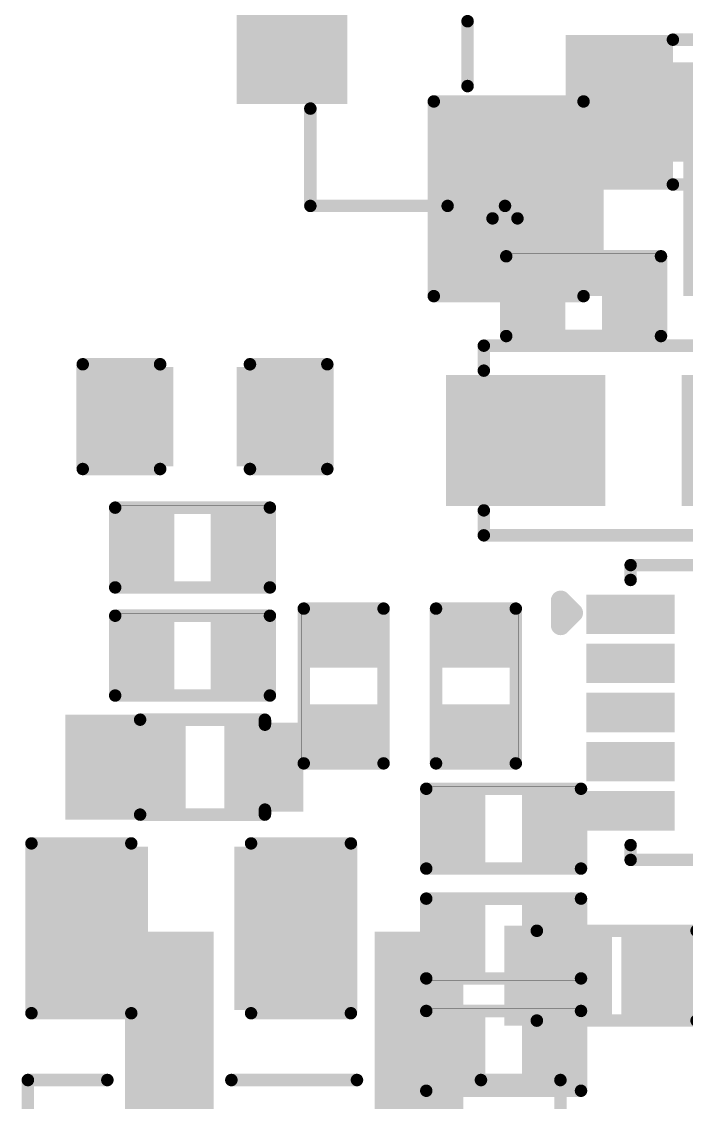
# Model space of a CAD drawing. Header units: inches. Extents: x -5 to 5450, y -4 to 5452.
# Drawn here: x 5.8 to 12.56, y 7.9 to 18.9 of the extents above; entities that cross this region are included whole.
import ezdxf

# ---------------------------------------------------------------- set-up
doc = ezdxf.new("R2010")
doc.units = ezdxf.units.IN
for name, color, linetype in [('Bottom Layer', 5, 'Continuous'), ('Bottom Overlay', 54, 'Continuous'), ('Bottom Paste', 16, 'Continuous'), ('Bottom Solder', 6, 'Continuous'), ('Top Layer', 1, 'Continuous'), ('Top Overlay', 2, 'Continuous'), ('Top Paste', 8, 'Continuous'), ('Top Solder', 216, 'Continuous')]:
    doc.layers.add(name, color=color, linetype=linetype)

# ---------------------------------------------------------------- blocks, each defined once
blk = doc.blocks.new('VSON_10_EP_3_3__9')
at = {"layer": 'Top Layer'}
for points in [[(-1.9, 1.146), (-1.1, 1.146), (-1.1, 0.846), (-1.9, 0.846)], [(-1.9, 0.646), (-1.1, 0.646), (-1.1, 0.346), (-1.9, 0.346)], [(-1.9, 0.146), (-1.1, 0.146), (-1.1, -0.154), (-1.9, -0.154)], [(-1.9, -0.354), (-1.1, -0.354), (-1.1, -0.654), (-1.9, -0.654)], [(-1.9, -0.854), (-1.1, -0.854), (-1.1, -1.154), (-1.9, -1.154)]]:
    blk.add_hatch(color=1, dxfattribs=at).paths.add_polyline_path(points)
at = {"layer": 'Top Paste'}
for points in [[(-1.9, 1.146), (-1.1, 1.146), (-1.1, 0.846), (-1.9, 0.846)], [(-1.9, 0.646), (-1.1, 0.646), (-1.1, 0.346), (-1.9, 0.346)], [(-1.9, 0.146), (-1.1, 0.146), (-1.1, -0.154), (-1.9, -0.154)], [(-1.9, -0.354), (-1.1, -0.354), (-1.1, -0.654), (-1.9, -0.654)], [(-1.9, -0.854), (-1.1, -0.854), (-1.1, -1.154), (-1.9, -1.154)]]:
    blk.add_hatch(color=8, dxfattribs=at).paths.add_polyline_path(points)
at = {"layer": 'Top Solder'}
for points in [[(-1.951, 1.197), (-1.049, 1.197), (-1.049, 0.795), (-1.951, 0.795)], [(-1.951, 0.697), (-1.049, 0.697), (-1.049, 0.295), (-1.951, 0.295)], [(-1.951, 0.197), (-1.049, 0.197), (-1.049, -0.205), (-1.951, -0.205)], [(-1.951, -0.303), (-1.049, -0.303), (-1.049, -0.705), (-1.951, -0.705)], [(-1.951, -0.803), (-1.049, -0.803), (-1.049, -1.205), (-1.951, -1.205)]]:
    blk.add_hatch(color=216, dxfattribs=at).paths.add_polyline_path(points)
at = {"layer": 'Top Overlay'}
for points, const_width in [([(-1.499, 1.496), (-0.648, 1.496)], 0.127), ([(-1.499, 1.345), (-1.499, 1.496)], 0.127), ([(-2.21, 0.883), (-2.21, 1.137)], 0.2), ([(-2.21, 1.137), (-2.083, 1.01)], 0.2), ([(-2.21, 0.883), (-2.083, 1.01)], 0.2), ([(-1.499, -1.504), (-1.499, -1.353)], 0.127), ([(-1.499, -1.504), (-0.648, -1.504)], 0.127)]:
    blk.add_lwpolyline(points, dxfattribs=dict(at, const_width=const_width))
for points, const_width in [([(-1.53, 1.496, 1), (-1.467, 1.496, 1)], 0.0635), ([(-1.53, 1.496, 1), (-1.467, 1.496, 1)], 0.0635), ([(-1.53, 1.345, 1), (-1.467, 1.345, 1)], 0.0635), ([(-2.26, 1.137, 1), (-2.16, 1.137, 1)], 0.1), ([(-2.26, 1.137, 1), (-2.16, 1.137, 1)], 0.1), ([(-2.133, 1.01, 1), (-2.033, 1.01, 1)], 0.1), ([(-2.133, 1.01, 1), (-2.033, 1.01, 1)], 0.1), ([(-2.26, 0.883, 1), (-2.16, 0.883, 1)], 0.1), ([(-2.26, 0.883, 1), (-2.16, 0.883, 1)], 0.1), ([(-1.53, -1.353, 1), (-1.467, -1.353, 1)], 0.0635), ([(-1.53, -1.504, 1), (-1.467, -1.504, 1)], 0.0635), ([(-1.53, -1.504, 1), (-1.467, -1.504, 1)], 0.0635)]:
    blk.add_lwpolyline(points, format="xyb", close=True, dxfattribs=dict(at, const_width=const_width))
blk = doc.blocks.new('R___0402_B_26')
at = {"layer": 'Bottom Layer'}
for points in [[(-0.241, 0.317), (-0.241, -0.318), (-0.699, -0.318), (-0.699, 0.317)], [(0.699, 0.317), (0.699, -0.318), (0.241, -0.318), (0.241, 0.317)]]:
    blk.add_hatch(color=5, dxfattribs=at).paths.add_polyline_path(points)
at = {"layer": 'Bottom Paste'}
for points in [[(-0.241, 0.317), (-0.241, -0.318), (-0.699, -0.318), (-0.699, 0.317)], [(0.699, 0.317), (0.699, -0.318), (0.241, -0.318), (0.241, 0.317)]]:
    blk.add_hatch(color=16, dxfattribs=at).paths.add_polyline_path(points)
at = {"layer": 'Bottom Solder'}
for points in [[(-0.186, 0.373), (-0.186, -0.373), (-0.754, -0.373), (-0.754, 0.373)], [(0.754, 0.373), (0.754, -0.373), (0.186, -0.373), (0.186, 0.373)]]:
    blk.add_hatch(color=6, dxfattribs=at).paths.add_polyline_path(points)
at = {"layer": 'Bottom Overlay'}
for points, const_width in [([(-0.787, 0.406), (0.787, 0.406)], 0.127), ([(-0.787, -0.406), (-0.787, 0.406)], 0.127), ([(0.787, -0.406), (0.787, 0.406)], 0.127), ([(-0.813, 0.432), (0.813, 0.432)], 0.00323), ([(-0.787, -0.406), (0.787, -0.406)], 0.127)]:
    blk.add_lwpolyline(points, dxfattribs=dict(at, const_width=const_width))
for points, const_width in [([(-0.819, 0.406, 1), (-0.756, 0.406, 1)], 0.0635), ([(-0.819, 0.406, 1), (-0.756, 0.406, 1)], 0.0635), ([(0.756, 0.406, 1), (0.819, 0.406, 1)], 0.0635), ([(0.756, 0.406, 1), (0.819, 0.406, 1)], 0.0635), ([(-0.814, 0.432, 1), (-0.812, 0.432, 1)], 0.00161), ([(0.812, 0.432, 1), (0.814, 0.432, 1)], 0.00161), ([(-0.819, -0.406, 1), (-0.756, -0.406, 1)], 0.0635), ([(-0.819, -0.406, 1), (-0.756, -0.406, 1)], 0.0635), ([(0.756, -0.406, 1), (0.819, -0.406, 1)], 0.0635), ([(0.756, -0.406, 1), (0.819, -0.406, 1)], 0.0635)]:
    blk.add_lwpolyline(points, format="xyb", close=True, dxfattribs=dict(at, const_width=const_width))
blk = doc.blocks.new('R___0402_31')
at = {"layer": 'Top Layer'}
for points in [[(-0.699, -0.318), (-0.699, 0.317), (-0.241, 0.317), (-0.241, -0.318)], [(0.241, -0.318), (0.241, 0.317), (0.699, 0.317), (0.699, -0.318)]]:
    blk.add_hatch(color=1, dxfattribs=at).paths.add_polyline_path(points)
at = {"layer": 'Top Paste'}
for points in [[(-0.699, -0.318), (-0.699, 0.317), (-0.241, 0.317), (-0.241, -0.318)], [(0.241, -0.318), (0.241, 0.317), (0.699, 0.317), (0.699, -0.318)]]:
    blk.add_hatch(color=8, dxfattribs=at).paths.add_polyline_path(points)
at = {"layer": 'Top Solder'}
for points in [[(-0.754, -0.373), (-0.754, 0.373), (-0.186, 0.373), (-0.186, -0.373)], [(0.186, -0.373), (0.186, 0.373), (0.754, 0.373), (0.754, -0.373)]]:
    blk.add_hatch(color=216, dxfattribs=at).paths.add_polyline_path(points)
at = {"layer": 'Top Overlay'}
for points, const_width in [([(-0.787, -0.406), (-0.787, 0.406)], 0.127), ([(0.787, 0.406), (-0.787, 0.406)], 0.127), ([(0.787, -0.406), (0.787, 0.406)], 0.127), ([(0.787, -0.406), (-0.787, -0.406)], 0.127), ([(0.813, -0.432), (-0.813, -0.432)], 0.00323)]:
    blk.add_lwpolyline(points, dxfattribs=dict(at, const_width=const_width))
for points, const_width in [([(-0.819, 0.406, 1), (-0.756, 0.406, 1)], 0.0635), ([(-0.819, 0.406, 1), (-0.756, 0.406, 1)], 0.0635), ([(0.756, 0.406, 1), (0.819, 0.406, 1)], 0.0635), ([(0.756, 0.406, 1), (0.819, 0.406, 1)], 0.0635), ([(-0.819, -0.406, 1), (-0.756, -0.406, 1)], 0.0635), ([(-0.819, -0.406, 1), (-0.756, -0.406, 1)], 0.0635), ([(-0.814, -0.432, 1), (-0.812, -0.432, 1)], 0.00161), ([(0.756, -0.406, 1), (0.819, -0.406, 1)], 0.0635), ([(0.756, -0.406, 1), (0.819, -0.406, 1)], 0.0635), ([(0.812, -0.432, 1), (0.814, -0.432, 1)], 0.00161)]:
    blk.add_lwpolyline(points, format="xyb", close=True, dxfattribs=dict(at, const_width=const_width))
blk = doc.blocks.new('R___0402_34')
at = {"layer": 'Top Layer'}
for points in [[(-0.699, -0.318), (-0.699, 0.318), (-0.241, 0.318), (-0.241, -0.318)], [(0.241, -0.318), (0.241, 0.318), (0.699, 0.318), (0.699, -0.318)]]:
    blk.add_hatch(color=1, dxfattribs=at).paths.add_polyline_path(points)
at = {"layer": 'Top Paste'}
for points in [[(-0.699, -0.318), (-0.699, 0.318), (-0.241, 0.318), (-0.241, -0.318)], [(0.241, -0.318), (0.241, 0.318), (0.699, 0.318), (0.699, -0.318)]]:
    blk.add_hatch(color=8, dxfattribs=at).paths.add_polyline_path(points)
at = {"layer": 'Top Solder'}
for points in [[(-0.754, -0.373), (-0.754, 0.373), (-0.186, 0.373), (-0.186, -0.373)], [(0.186, -0.373), (0.186, 0.373), (0.754, 0.373), (0.754, -0.373)]]:
    blk.add_hatch(color=216, dxfattribs=at).paths.add_polyline_path(points)
at = {"layer": 'Top Overlay'}
for points, const_width in [([(-0.787, 0.406), (-0.787, -0.406)], 0.127), ([(-0.787, 0.406), (0.787, 0.406)], 0.127), ([(0.787, 0.406), (0.787, -0.406)], 0.127), ([(-0.787, -0.406), (0.787, -0.406)], 0.127), ([(-0.813, -0.432), (0.813, -0.432)], 0.00323)]:
    blk.add_lwpolyline(points, dxfattribs=dict(at, const_width=const_width))
for points, const_width in [([(-0.819, 0.406, 1), (-0.756, 0.406, 1)], 0.0635), ([(-0.819, 0.406, 1), (-0.756, 0.406, 1)], 0.0635), ([(0.756, 0.406, 1), (0.819, 0.406, 1)], 0.0635), ([(0.756, 0.406, 1), (0.819, 0.406, 1)], 0.0635), ([(-0.819, -0.406, 1), (-0.756, -0.406, 1)], 0.0635), ([(-0.819, -0.406, 1), (-0.756, -0.406, 1)], 0.0635), ([(-0.814, -0.432, 1), (-0.812, -0.432, 1)], 0.00161), ([(0.756, -0.406, 1), (0.819, -0.406, 1)], 0.0635), ([(0.756, -0.406, 1), (0.819, -0.406, 1)], 0.0635), ([(0.812, -0.432, 1), (0.814, -0.432, 1)], 0.00161)]:
    blk.add_lwpolyline(points, format="xyb", close=True, dxfattribs=dict(at, const_width=const_width))
blk = doc.blocks.new('R___0402_B_39')
at = {"layer": 'Bottom Layer'}
for points in [[(-0.241, 0.318), (-0.241, -0.318), (-0.699, -0.318), (-0.699, 0.318)], [(0.699, 0.318), (0.699, -0.318), (0.241, -0.318), (0.241, 0.318)]]:
    blk.add_hatch(color=5, dxfattribs=at).paths.add_polyline_path(points)
at = {"layer": 'Bottom Paste'}
for points in [[(-0.241, 0.318), (-0.241, -0.318), (-0.699, -0.318), (-0.699, 0.318)], [(0.699, 0.318), (0.699, -0.318), (0.241, -0.318), (0.241, 0.318)]]:
    blk.add_hatch(color=16, dxfattribs=at).paths.add_polyline_path(points)
at = {"layer": 'Bottom Solder'}
for points in [[(-0.186, 0.373), (-0.186, -0.373), (-0.754, -0.373), (-0.754, 0.373)], [(0.754, 0.373), (0.754, -0.373), (0.186, -0.373), (0.186, 0.373)]]:
    blk.add_hatch(color=6, dxfattribs=at).paths.add_polyline_path(points)
at = {"layer": 'Bottom Overlay'}
for points, const_width in [([(0.787, 0.406), (-0.787, 0.406)], 0.127), ([(-0.787, 0.406), (-0.787, -0.406)], 0.127), ([(0.787, 0.406), (0.787, -0.406)], 0.127), ([(0.813, 0.432), (-0.813, 0.432)], 0.00323), ([(0.787, -0.406), (-0.787, -0.406)], 0.127)]:
    blk.add_lwpolyline(points, dxfattribs=dict(at, const_width=const_width))
for points, const_width in [([(-0.819, 0.406, 1), (-0.756, 0.406, 1)], 0.0635), ([(-0.819, 0.406, 1), (-0.756, 0.406, 1)], 0.0635), ([(0.756, 0.406, 1), (0.819, 0.406, 1)], 0.0635), ([(0.756, 0.406, 1), (0.819, 0.406, 1)], 0.0635), ([(-0.814, 0.432, 1), (-0.812, 0.432, 1)], 0.00161), ([(0.812, 0.432, 1), (0.814, 0.432, 1)], 0.00161), ([(-0.819, -0.406, 1), (-0.756, -0.406, 1)], 0.0635), ([(-0.819, -0.406, 1), (-0.756, -0.406, 1)], 0.0635), ([(0.756, -0.406, 1), (0.819, -0.406, 1)], 0.0635), ([(0.756, -0.406, 1), (0.819, -0.406, 1)], 0.0635)]:
    blk.add_lwpolyline(points, format="xyb", close=True, dxfattribs=dict(at, const_width=const_width))
blk = doc.blocks.new('R___0402_B_54')
at = {"layer": 'Bottom Layer'}
for points in [[(-0.241, 0.317), (-0.241, -0.318), (-0.699, -0.318), (-0.699, 0.317)], [(0.699, 0.317), (0.699, -0.318), (0.241, -0.318), (0.241, 0.317)]]:
    blk.add_hatch(color=5, dxfattribs=at).paths.add_polyline_path(points)
at = {"layer": 'Bottom Paste'}
for points in [[(-0.241, 0.317), (-0.241, -0.318), (-0.699, -0.318), (-0.699, 0.317)], [(0.699, 0.317), (0.699, -0.318), (0.241, -0.318), (0.241, 0.317)]]:
    blk.add_hatch(color=16, dxfattribs=at).paths.add_polyline_path(points)
at = {"layer": 'Bottom Solder'}
for points in [[(-0.186, 0.373), (-0.186, -0.373), (-0.754, -0.373), (-0.754, 0.373)], [(0.754, 0.373), (0.754, -0.373), (0.186, -0.373), (0.186, 0.373)]]:
    blk.add_hatch(color=6, dxfattribs=at).paths.add_polyline_path(points)
at = {"layer": 'Bottom Overlay'}
for points, const_width in [([(-0.787, 0.406), (0.787, 0.406)], 0.127), ([(-0.787, -0.406), (-0.787, 0.406)], 0.127), ([(0.787, -0.406), (0.787, 0.406)], 0.127), ([(-0.813, 0.432), (0.813, 0.432)], 0.00323), ([(-0.787, -0.406), (0.787, -0.406)], 0.127)]:
    blk.add_lwpolyline(points, dxfattribs=dict(at, const_width=const_width))
for points, const_width in [([(-0.819, 0.406, 1), (-0.756, 0.406, 1)], 0.0635), ([(-0.819, 0.406, 1), (-0.756, 0.406, 1)], 0.0635), ([(0.756, 0.406, 1), (0.819, 0.406, 1)], 0.0635), ([(0.756, 0.406, 1), (0.819, 0.406, 1)], 0.0635), ([(-0.814, 0.432, 1), (-0.812, 0.432, 1)], 0.00161), ([(0.812, 0.432, 1), (0.814, 0.432, 1)], 0.00161), ([(-0.819, -0.406, 1), (-0.756, -0.406, 1)], 0.0635), ([(-0.819, -0.406, 1), (-0.756, -0.406, 1)], 0.0635), ([(0.756, -0.406, 1), (0.819, -0.406, 1)], 0.0635), ([(0.756, -0.406, 1), (0.819, -0.406, 1)], 0.0635)]:
    blk.add_lwpolyline(points, format="xyb", close=True, dxfattribs=dict(at, const_width=const_width))
blk = doc.blocks.new('R___0402_B_68')
at = {"layer": 'Bottom Layer'}
for points in [[(-0.241, 0.317), (-0.241, -0.318), (-0.699, -0.318), (-0.699, 0.317)], [(0.699, 0.317), (0.699, -0.318), (0.241, -0.318), (0.241, 0.317)]]:
    blk.add_hatch(color=5, dxfattribs=at).paths.add_polyline_path(points)
at = {"layer": 'Bottom Paste'}
for points in [[(-0.241, 0.317), (-0.241, -0.318), (-0.699, -0.318), (-0.699, 0.317)], [(0.699, 0.317), (0.699, -0.318), (0.241, -0.318), (0.241, 0.317)]]:
    blk.add_hatch(color=16, dxfattribs=at).paths.add_polyline_path(points)
at = {"layer": 'Bottom Solder'}
for points in [[(-0.186, 0.373), (-0.186, -0.373), (-0.754, -0.373), (-0.754, 0.373)], [(0.754, 0.373), (0.754, -0.373), (0.186, -0.373), (0.186, 0.373)]]:
    blk.add_hatch(color=6, dxfattribs=at).paths.add_polyline_path(points)
at = {"layer": 'Bottom Overlay'}
for points, const_width in [([(-0.787, 0.406), (0.787, 0.406)], 0.127), ([(-0.787, -0.406), (-0.787, 0.406)], 0.127), ([(0.787, -0.406), (0.787, 0.406)], 0.127), ([(-0.813, 0.432), (0.813, 0.432)], 0.00323), ([(-0.787, -0.406), (0.787, -0.406)], 0.127)]:
    blk.add_lwpolyline(points, dxfattribs=dict(at, const_width=const_width))
for points, const_width in [([(-0.819, 0.406, 1), (-0.756, 0.406, 1)], 0.0635), ([(-0.819, 0.406, 1), (-0.756, 0.406, 1)], 0.0635), ([(0.756, 0.406, 1), (0.819, 0.406, 1)], 0.0635), ([(0.756, 0.406, 1), (0.819, 0.406, 1)], 0.0635), ([(-0.814, 0.432, 1), (-0.812, 0.432, 1)], 0.00161), ([(0.812, 0.432, 1), (0.814, 0.432, 1)], 0.00161), ([(-0.819, -0.406, 1), (-0.756, -0.406, 1)], 0.0635), ([(-0.819, -0.406, 1), (-0.756, -0.406, 1)], 0.0635), ([(0.756, -0.406, 1), (0.819, -0.406, 1)], 0.0635), ([(0.756, -0.406, 1), (0.819, -0.406, 1)], 0.0635)]:
    blk.add_lwpolyline(points, format="xyb", close=True, dxfattribs=dict(at, const_width=const_width))
blk = doc.blocks.new('R___0402_B_69')
at = {"layer": 'Bottom Layer'}
for points in [[(-0.241, 0.317), (-0.241, -0.318), (-0.699, -0.318), (-0.699, 0.317)], [(0.699, 0.317), (0.699, -0.318), (0.241, -0.318), (0.241, 0.317)]]:
    blk.add_hatch(color=5, dxfattribs=at).paths.add_polyline_path(points)
at = {"layer": 'Bottom Paste'}
for points in [[(-0.241, 0.317), (-0.241, -0.318), (-0.699, -0.318), (-0.699, 0.317)], [(0.699, 0.317), (0.699, -0.318), (0.241, -0.318), (0.241, 0.317)]]:
    blk.add_hatch(color=16, dxfattribs=at).paths.add_polyline_path(points)
at = {"layer": 'Bottom Solder'}
for points in [[(-0.186, 0.373), (-0.186, -0.373), (-0.754, -0.373), (-0.754, 0.373)], [(0.754, 0.373), (0.754, -0.373), (0.186, -0.373), (0.186, 0.373)]]:
    blk.add_hatch(color=6, dxfattribs=at).paths.add_polyline_path(points)
at = {"layer": 'Bottom Overlay'}
for points, const_width in [([(-0.787, 0.406), (0.787, 0.406)], 0.127), ([(-0.787, -0.406), (-0.787, 0.406)], 0.127), ([(0.787, -0.406), (0.787, 0.406)], 0.127), ([(-0.813, 0.432), (0.813, 0.432)], 0.00323), ([(-0.787, -0.406), (0.787, -0.406)], 0.127)]:
    blk.add_lwpolyline(points, dxfattribs=dict(at, const_width=const_width))
for points, const_width in [([(-0.819, 0.406, 1), (-0.756, 0.406, 1)], 0.0635), ([(-0.819, 0.406, 1), (-0.756, 0.406, 1)], 0.0635), ([(0.756, 0.406, 1), (0.819, 0.406, 1)], 0.0635), ([(0.756, 0.406, 1), (0.819, 0.406, 1)], 0.0635), ([(-0.814, 0.432, 1), (-0.812, 0.432, 1)], 0.00161), ([(0.812, 0.432, 1), (0.814, 0.432, 1)], 0.00161), ([(-0.819, -0.406, 1), (-0.756, -0.406, 1)], 0.0635), ([(-0.819, -0.406, 1), (-0.756, -0.406, 1)], 0.0635), ([(0.756, -0.406, 1), (0.819, -0.406, 1)], 0.0635), ([(0.756, -0.406, 1), (0.819, -0.406, 1)], 0.0635)]:
    blk.add_lwpolyline(points, format="xyb", close=True, dxfattribs=dict(at, const_width=const_width))
blk = doc.blocks.new('R___0402_80')
at = {"layer": 'Top Layer'}
for points in [[(-0.699, -0.318), (-0.699, 0.318), (-0.241, 0.318), (-0.241, -0.318)], [(0.241, -0.318), (0.241, 0.318), (0.699, 0.318), (0.699, -0.318)]]:
    blk.add_hatch(color=1, dxfattribs=at).paths.add_polyline_path(points)
at = {"layer": 'Top Paste'}
for points in [[(-0.699, -0.318), (-0.699, 0.318), (-0.241, 0.318), (-0.241, -0.318)], [(0.241, -0.318), (0.241, 0.318), (0.699, 0.318), (0.699, -0.318)]]:
    blk.add_hatch(color=8, dxfattribs=at).paths.add_polyline_path(points)
at = {"layer": 'Top Solder'}
for points in [[(-0.754, -0.373), (-0.754, 0.373), (-0.186, 0.373), (-0.186, -0.373)], [(0.186, -0.373), (0.186, 0.373), (0.754, 0.373), (0.754, -0.373)]]:
    blk.add_hatch(color=216, dxfattribs=at).paths.add_polyline_path(points)
at = {"layer": 'Top Overlay'}
for points, const_width in [([(0.787, 0.406), (-0.787, 0.406)], 0.127), ([(-0.787, 0.406), (-0.787, -0.406)], 0.127), ([(0.787, 0.406), (0.787, -0.406)], 0.127), ([(0.787, -0.406), (-0.787, -0.406)], 0.127), ([(0.813, -0.432), (-0.813, -0.432)], 0.00323)]:
    blk.add_lwpolyline(points, dxfattribs=dict(at, const_width=const_width))
for points, const_width in [([(-0.819, 0.406, 1), (-0.756, 0.406, 1)], 0.0635), ([(-0.819, 0.406, 1), (-0.756, 0.406, 1)], 0.0635), ([(0.756, 0.406, 1), (0.819, 0.406, 1)], 0.0635), ([(0.756, 0.406, 1), (0.819, 0.406, 1)], 0.0635), ([(-0.819, -0.406, 1), (-0.756, -0.406, 1)], 0.0635), ([(-0.819, -0.406, 1), (-0.756, -0.406, 1)], 0.0635), ([(-0.814, -0.432, 1), (-0.812, -0.432, 1)], 0.00161), ([(0.756, -0.406, 1), (0.819, -0.406, 1)], 0.0635), ([(0.756, -0.406, 1), (0.819, -0.406, 1)], 0.0635), ([(0.812, -0.432, 1), (0.814, -0.432, 1)], 0.00161)]:
    blk.add_lwpolyline(points, format="xyb", close=True, dxfattribs=dict(at, const_width=const_width))
blk = doc.blocks.new('SOT_23_97')
at = {"layer": 'Top Layer'}
for points in [[(-0.41, 1.46), (0.41, 1.46), (0.41, 0.54), (-0.41, 0.54)], [(-1.36, -0.54), (-0.54, -0.54), (-0.54, -1.46), (-1.36, -1.46)], [(0.54, -0.54), (1.36, -0.54), (1.36, -1.46), (0.54, -1.46)]]:
    blk.add_hatch(color=1, dxfattribs=at).paths.add_polyline_path(points)
at = {"layer": 'Top Paste'}
for points in [[(-0.41, 1.46), (0.41, 1.46), (0.41, 0.54), (-0.41, 0.54)], [(-1.36, -0.54), (-0.54, -0.54), (-0.54, -1.46), (-1.36, -1.46)], [(0.54, -0.54), (1.36, -0.54), (1.36, -1.46), (0.54, -1.46)]]:
    blk.add_hatch(color=8, dxfattribs=at).paths.add_polyline_path(points)
at = {"layer": 'Top Solder'}
for points in [[(-0.512, 1.562), (0.512, 1.562), (0.512, 0.438), (-0.512, 0.438)], [(-1.462, -0.438), (-0.438, -0.438), (-0.438, -1.562), (-1.462, -1.562)], [(0.438, -0.438), (1.462, -0.438), (1.462, -1.562), (0.438, -1.562)]]:
    blk.add_hatch(color=216, dxfattribs=at).paths.add_polyline_path(points)
at = {"layer": 'Top Overlay', "const_width": 0.127}
for points in [[(-1.549, 0.813), (-0.559, 0.813)], [(-1.549, 0.813), (-1.549, -0.584)], [(0.559, 0.813), (1.549, 0.813)], [(1.549, 0.813), (1.549, -0.584)], [(-0.33, -0.787), (0.33, -0.787)], [(-1.676, -1.041), (-1.676, -1.295)], [(-1.676, -1.041), (-1.549, -1.168)], [(-1.549, -1.168), (-1.676, -1.295)]]:
    blk.add_lwpolyline(points, dxfattribs=at)
at = {"layer": 'Top Overlay', "const_width": 0.0635}
for points in [[(-1.581, 0.813, 1), (-1.518, 0.813, 1)], [(-1.581, 0.813, 1), (-1.518, 0.813, 1)], [(-0.591, 0.813, 1), (-0.527, 0.813, 1)], [(0.527, 0.813, 1), (0.591, 0.813, 1)], [(1.518, 0.813, 1), (1.581, 0.813, 1)], [(1.518, 0.813, 1), (1.581, 0.813, 1)], [(-1.581, -0.584, 1), (-1.518, -0.584, 1)], [(1.518, -0.584, 1), (1.581, -0.584, 1)], [(-0.362, -0.787, 1), (-0.298, -0.787, 1)], [(0.298, -0.787, 1), (0.362, -0.787, 1)], [(-1.708, -1.041, 1), (-1.645, -1.041, 1)], [(-1.708, -1.041, 1), (-1.645, -1.041, 1)], [(-1.581, -1.168, 1), (-1.518, -1.168, 1)], [(-1.581, -1.168, 1), (-1.518, -1.168, 1)], [(-1.708, -1.295, 1), (-1.645, -1.295, 1)], [(-1.708, -1.295, 1), (-1.645, -1.295, 1)]]:
    blk.add_lwpolyline(points, format="xyb", close=True, dxfattribs=at)
blk = doc.blocks.new('HDR_SMD_4P_P2_54_V_F_R2_C2_S7_2_150')
at = {"layer": 'Top Layer'}
for points in [[(-1.67, 4), (-0.87, 4), (-0.87, 0.8), (-1.67, 0.8)], [(0.87, 4), (1.67, 4), (1.67, 0.8), (0.87, 0.8)], [(-1.67, -0.8), (-0.87, -0.8), (-0.87, -4), (-1.67, -4)], [(0.87, -0.8), (1.67, -0.8), (1.67, -4), (0.87, -4)]]:
    blk.add_hatch(color=1, dxfattribs=at).paths.add_polyline_path(points)
at = {"layer": 'Top Paste'}
for points in [[(-1.67, 4), (-0.87, 4), (-0.87, 0.8), (-1.67, 0.8)], [(0.87, 4), (1.67, 4), (1.67, 0.8), (0.87, 0.8)], [(-1.67, -0.8), (-0.87, -0.8), (-0.87, -4), (-1.67, -4)], [(0.87, -0.8), (1.67, -0.8), (1.67, -4), (0.87, -4)]]:
    blk.add_hatch(color=8, dxfattribs=at).paths.add_polyline_path(points)
at = {"layer": 'Top Solder'}
for points in [[(-1.721, 4.051), (-0.819, 4.051), (-0.819, 0.749), (-1.721, 0.749)], [(0.819, 4.051), (1.721, 4.051), (1.721, 0.749), (0.819, 0.749)], [(-1.721, -0.749), (-0.819, -0.749), (-0.819, -4.051), (-1.721, -4.051)], [(0.819, -0.749), (1.721, -0.749), (1.721, -4.051), (0.819, -4.051)]]:
    blk.add_hatch(color=216, dxfattribs=at).paths.add_polyline_path(points)
at = {"layer": 'Top Overlay', "const_width": 0.127}
for points in [[(-2.71, -2.54), (-2.71, 2.54)], [(-2.71, 2.54), (-1.901, 2.54)], [(-0.639, 2.54), (0.639, 2.54)], [(1.901, 2.54), (2.71, 2.54)], [(2.71, -2.54), (2.71, 2.54)], [(-2.71, -2.54), (-1.901, -2.54)], [(-0.639, -2.54), (0.639, -2.54)], [(1.901, -2.54), (2.71, -2.54)], [(-1.962, -3.079), (-1.962, -2.825)], [(-1.962, -2.825), (-1.835, -2.952)], [(-1.962, -3.079), (-1.835, -2.952)]]:
    blk.add_lwpolyline(points, dxfattribs=at)
at = {"layer": 'Top Overlay', "const_width": 0.0635}
for points in [[(-2.742, 2.54, 1), (-2.678, 2.54, 1)], [(-2.742, 2.54, 1), (-2.678, 2.54, 1)], [(-1.933, 2.54, 1), (-1.869, 2.54, 1)], [(-0.671, 2.54, 1), (-0.607, 2.54, 1)], [(0.607, 2.54, 1), (0.671, 2.54, 1)], [(1.869, 2.54, 1), (1.933, 2.54, 1)], [(2.678, 2.54, 1), (2.742, 2.54, 1)], [(2.678, 2.54, 1), (2.742, 2.54, 1)], [(-2.742, -2.54, 1), (-2.678, -2.54, 1)], [(-2.742, -2.54, 1), (-2.678, -2.54, 1)], [(-1.933, -2.54, 1), (-1.869, -2.54, 1)], [(-0.671, -2.54, 1), (-0.607, -2.54, 1)], [(0.607, -2.54, 1), (0.671, -2.54, 1)], [(1.869, -2.54, 1), (1.933, -2.54, 1)], [(2.678, -2.54, 1), (2.742, -2.54, 1)], [(2.678, -2.54, 1), (2.742, -2.54, 1)], [(-1.993, -2.825, 1), (-1.93, -2.825, 1)], [(-1.993, -2.825, 1), (-1.93, -2.825, 1)], [(-1.866, -2.952, 1), (-1.803, -2.952, 1)], [(-1.866, -2.952, 1), (-1.803, -2.952, 1)], [(-1.993, -3.079, 1), (-1.93, -3.079, 1)], [(-1.993, -3.079, 1), (-1.93, -3.079, 1)]]:
    blk.add_lwpolyline(points, format="xyb", close=True, dxfattribs=at)
blk = doc.blocks.new('SOD_523_B_160')
at = {"layer": 'Bottom Layer'}
for points in [[(-0.9, 0.35), (-0.3, 0.35), (-0.3, -0.35), (-0.9, -0.35)], [(0.3, 0.35), (0.9, 0.35), (0.9, -0.35), (0.3, -0.35)]]:
    blk.add_hatch(color=5, dxfattribs=at).paths.add_polyline_path(points)
at = {"layer": 'Bottom Overlay'}
for points in [[(0.66, 0.355), (1.422, 0.355), (1.422, 0.533), (0.66, 0.533)], [(0.94, -0.381), (1.422, -0.381), (1.422, 0.381), (0.94, 0.381)], [(0.66, -0.534), (1.422, -0.534), (1.422, -0.356), (0.66, -0.356)]]:
    blk.add_hatch(color=54, dxfattribs=at).paths.add_polyline_path(points)
at = {"layer": 'Bottom Paste'}
for points in [[(-0.9, 0.35), (-0.3, 0.35), (-0.3, -0.35), (-0.9, -0.35)], [(0.3, 0.35), (0.9, 0.35), (0.9, -0.35), (0.3, -0.35)]]:
    blk.add_hatch(color=16, dxfattribs=at).paths.add_polyline_path(points)
at = {"layer": 'Bottom Solder'}
for points in [[(-1.002, 0.452), (-0.198, 0.452), (-0.198, -0.452), (-1.002, -0.452)], [(0.198, 0.452), (1.002, 0.452), (1.002, -0.452), (0.198, -0.452)]]:
    blk.add_hatch(color=6, dxfattribs=at).paths.add_polyline_path(points)
at = {"layer": 'Bottom Overlay', "const_width": 0.127}
for points in [[(0.66, 0.483), (-0.61, 0.483)], [(-0.61, 0.482), (-0.61, 0.432)], [(-0.61, -0.432), (-0.61, -0.482)], [(0.66, -0.483), (-0.61, -0.483)]]:
    blk.add_lwpolyline(points, dxfattribs=at)
at = {"layer": 'Bottom Overlay', "const_width": 0.0635}
for points in [[(-0.641, 0.483, 1), (-0.578, 0.483, 1)], [(-0.641, 0.482, 1), (-0.578, 0.482, 1)], [(-0.641, 0.432, 1), (-0.578, 0.432, 1)], [(0.629, 0.483, 1), (0.692, 0.483, 1)], [(-0.641, -0.432, 1), (-0.578, -0.432, 1)], [(-0.641, -0.482, 1), (-0.578, -0.482, 1)], [(-0.641, -0.483, 1), (-0.578, -0.483, 1)], [(0.629, -0.483, 1), (0.692, -0.483, 1)]]:
    blk.add_lwpolyline(points, format="xyb", close=True, dxfattribs=at)
blk = doc.blocks.new('DFN1006_2L__162')
at = {"layer": 'Top Layer'}
for points in [[(-0.7, 0.33), (-0.15, 0.33), (-0.15, -0.33), (-0.7, -0.33)], [(0.15, 0.33), (0.7, 0.33), (0.7, -0.33), (0.15, -0.33)]]:
    blk.add_hatch(color=1, dxfattribs=at).paths.add_polyline_path(points)
at = {"layer": 'Top Overlay'}
blk.add_hatch(color=2, dxfattribs=at).paths.add_polyline_path([(-1.143, -0.508), (-0.813, -0.508), (-0.813, 0.508), (-1.143, 0.508)])
at = {"layer": 'Top Paste'}
for points in [[(-0.7, 0.33), (-0.15, 0.33), (-0.15, -0.33), (-0.7, -0.33)], [(0.15, 0.33), (0.7, 0.33), (0.7, -0.33), (0.15, -0.33)]]:
    blk.add_hatch(color=8, dxfattribs=at).paths.add_polyline_path(points)
at = {"layer": 'Top Solder'}
for points in [[(-0.802, 0.432), (-0.048, 0.432), (-0.048, -0.432), (-0.802, -0.432)], [(0.048, 0.432), (0.802, 0.432), (0.802, -0.432), (0.048, -0.432)]]:
    blk.add_hatch(color=216, dxfattribs=at).paths.add_polyline_path(points)
at = {"layer": 'Top Overlay', "const_width": 0.127}
for points in [[(-0.813, -0.457), (-0.813, 0.457)], [(-0.813, 0.457), (0.813, 0.457)], [(0.813, -0.457), (0.813, 0.457)], [(-0.813, -0.457), (0.813, -0.457)]]:
    blk.add_lwpolyline(points, dxfattribs=at)
at = {"layer": 'Top Overlay', "const_width": 0.0635}
for points in [[(-0.845, 0.457, 1), (-0.781, 0.457, 1)], [(-0.845, 0.457, 1), (-0.781, 0.457, 1)], [(0.781, 0.457, 1), (0.845, 0.457, 1)], [(0.781, 0.457, 1), (0.845, 0.457, 1)], [(-0.845, -0.457, 1), (-0.781, -0.457, 1)], [(-0.845, -0.457, 1), (-0.781, -0.457, 1)], [(0.781, -0.457, 1), (0.845, -0.457, 1)], [(0.781, -0.457, 1), (0.845, -0.457, 1)]]:
    blk.add_lwpolyline(points, format="xyb", close=True, dxfattribs=at)
blk = doc.blocks.new('SOD_323_168')
at = {"layer": 'Top Layer'}
for points in [[(-0.75, -0.45), (-1.55, -0.45), (-1.55, 0.45), (-0.75, 0.45)], [(1.55, -0.45), (0.75, -0.45), (0.75, 0.45), (1.55, 0.45)]]:
    blk.add_hatch(color=1, dxfattribs=at).paths.add_polyline_path(points)
at = {"layer": 'Top Overlay'}
for points in [[(-2.007, 0.481), (-0.914, 0.481), (-0.914, 0.786), (-2.007, 0.786)], [(-2.007, -0.509), (-1.575, -0.509), (-1.575, 0.507), (-2.007, 0.507)], [(-2.007, -0.789), (-0.914, -0.789), (-0.914, -0.484), (-2.007, -0.484)]]:
    blk.add_hatch(color=2, dxfattribs=at).paths.add_polyline_path(points)
at = {"layer": 'Top Paste'}
for points in [[(-0.75, -0.45), (-1.55, -0.45), (-1.55, 0.45), (-0.75, 0.45)], [(1.55, -0.45), (0.75, -0.45), (0.75, 0.45), (1.55, 0.45)]]:
    blk.add_hatch(color=8, dxfattribs=at).paths.add_polyline_path(points)
at = {"layer": 'Top Solder'}
for points in [[(-0.695, -0.505), (-1.605, -0.505), (-1.605, 0.505), (-0.695, 0.505)], [(1.605, -0.505), (0.695, -0.505), (0.695, 0.505), (1.605, 0.505)]]:
    blk.add_hatch(color=216, dxfattribs=at).paths.add_polyline_path(points)
at = {"layer": 'Top Overlay', "const_width": 0.127}
for points in [[(-0.914, 0.737), (0.94, 0.737)], [(0.94, 0.559), (0.94, 0.737)], [(0.94, -0.737), (0.94, -0.559)], [(-0.914, -0.737), (0.94, -0.737)]]:
    blk.add_lwpolyline(points, dxfattribs=at)
at = {"layer": 'Top Overlay', "const_width": 0.0635}
for points in [[(-0.946, 0.737, 1), (-0.883, 0.737, 1)], [(0.908, 0.737, 1), (0.972, 0.737, 1)], [(0.908, 0.737, 1), (0.972, 0.737, 1)], [(0.908, 0.559, 1), (0.972, 0.559, 1)], [(0.908, -0.559, 1), (0.972, -0.559, 1)], [(-0.946, -0.737, 1), (-0.883, -0.737, 1)], [(0.908, -0.737, 1), (0.972, -0.737, 1)], [(0.908, -0.737, 1), (0.972, -0.737, 1)]]:
    blk.add_lwpolyline(points, format="xyb", close=True, dxfattribs=at)
blk = doc.blocks.new('C___1206_B_207')
at = {"layer": 'Bottom Layer'}
for points in [[(-2.032, 0.889), (-0.508, 0.889), (-0.508, -0.889), (-2.032, -0.889)], [(0.508, 0.889), (2.032, 0.889), (2.032, -0.889), (0.508, -0.889)]]:
    blk.add_hatch(color=5, dxfattribs=at).paths.add_polyline_path(points)
at = {"layer": 'Bottom Paste'}
for points in [[(-2.032, 0.889), (-0.508, 0.889), (-0.508, -0.889), (-2.032, -0.889)], [(0.508, 0.889), (2.032, 0.889), (2.032, -0.889), (0.508, -0.889)]]:
    blk.add_hatch(color=16, dxfattribs=at).paths.add_polyline_path(points)
at = {"layer": 'Bottom Solder'}
for points in [[(-2.1336, 0.9906), (-0.4064, 0.9906), (-0.4064, -0.9906), (-2.1336, -0.9906)], [(0.4064, 0.9906), (2.1336, 0.9906), (2.1336, -0.9906), (0.4064, -0.9906)]]:
    blk.add_hatch(color=6, dxfattribs=at).paths.add_polyline_path(points)
at = {"layer": 'Bottom Overlay', "const_width": 0.127}
for points in [[(-2.1336, -0.9906), (-2.1336, 0.9906)], [(-2.1336, 0.9906), (-0.6096, 0.9906)], [(0.6096, 0.9906), (2.1336, 0.9906)], [(2.1336, -0.9906), (2.1336, 0.9906)], [(-2.1336, -0.9906), (-0.6096, -0.9906)], [(0.6096, -0.9906), (2.1336, -0.9906)]]:
    blk.add_lwpolyline(points, dxfattribs=at)
at = {"layer": 'Bottom Overlay', "const_width": 0.0635}
for points in [[(-2.16535, 0.9906, 1), (-2.10185, 0.9906, 1)], [(-2.16535, 0.9906, 1), (-2.10185, 0.9906, 1)], [(-0.64135, 0.9906, 1), (-0.57785, 0.9906, 1)], [(0.57785, 0.9906, 1), (0.64135, 0.9906, 1)], [(2.10185, 0.9906, 1), (2.16535, 0.9906, 1)], [(2.10185, 0.9906, 1), (2.16535, 0.9906, 1)], [(-2.16535, -0.9906, 1), (-2.10185, -0.9906, 1)], [(-2.16535, -0.9906, 1), (-2.10185, -0.9906, 1)], [(-0.64135, -0.9906, 1), (-0.57785, -0.9906, 1)], [(0.57785, -0.9906, 1), (0.64135, -0.9906, 1)], [(2.10185, -0.9906, 1), (2.16535, -0.9906, 1)], [(2.10185, -0.9906, 1), (2.16535, -0.9906, 1)]]:
    blk.add_lwpolyline(points, format="xyb", close=True, dxfattribs=at)
blk = doc.blocks.new('C____A_B_208')
at = {"layer": 'Bottom Layer'}
for points in [[(-1.91, 0.565), (-0.49, 0.565), (-0.49, -0.565), (-1.91, -0.565)], [(0.49, 0.565), (1.91, 0.565), (1.91, -0.565), (0.49, -0.565)]]:
    blk.add_hatch(color=5, dxfattribs=at).paths.add_polyline_path(points)
at = {"layer": 'Bottom Paste'}
for points in [[(-1.91, 0.565), (-0.49, 0.565), (-0.49, -0.565), (-1.91, -0.565)], [(0.49, 0.565), (1.91, 0.565), (1.91, -0.565), (0.49, -0.565)]]:
    blk.add_hatch(color=16, dxfattribs=at).paths.add_polyline_path(points)
at = {"layer": 'Bottom Solder'}
for points in [[(-2.012, 0.667), (-0.388, 0.667), (-0.388, -0.667), (-2.012, -0.667)], [(0.388, 0.667), (2.012, 0.667), (2.012, -0.667), (0.388, -0.667)]]:
    blk.add_hatch(color=6, dxfattribs=at).paths.add_polyline_path(points)
at = {"layer": 'Bottom Overlay'}
for points, const_width in [([(1.626, 0.965), (-1.626, 0.965)], 0.127), ([(-1.626, 0.965), (-1.626, 0.762)], 0.127), ([(1.626, 0.965), (1.626, 0.711)], 0.127), ([(-2.419, 0.275), (-2.419, -0.325)], 0.2), ([(-2.119, -0.025), (-2.719, -0.025)], 0.2), ([(1.626, -0.711), (1.626, -0.965)], 0.127), ([(-1.626, -0.762), (-1.626, -0.965)], 0.127), ([(1.626, -0.965), (-1.626, -0.965)], 0.127)]:
    blk.add_lwpolyline(points, dxfattribs=dict(at, const_width=const_width))
for points, const_width in [([(-1.657, 0.965, 1), (-1.594, 0.965, 1)], 0.0635), ([(-1.657, 0.965, 1), (-1.594, 0.965, 1)], 0.0635), ([(1.594, 0.965, 1), (1.657, 0.965, 1)], 0.0635), ([(1.594, 0.965, 1), (1.657, 0.965, 1)], 0.0635), ([(-1.657, 0.762, 1), (-1.594, 0.762, 1)], 0.0635), ([(1.594, 0.711, 1), (1.657, 0.711, 1)], 0.0635), ([(-2.469, 0.275, 1), (-2.369, 0.275, 1)], 0.1), ([(-2.769, -0.025, 1), (-2.669, -0.025, 1)], 0.1), ([(-2.169, -0.025, 1), (-2.069, -0.025, 1)], 0.1), ([(-2.469, -0.325, 1), (-2.369, -0.325, 1)], 0.1), ([(1.594, -0.711, 1), (1.657, -0.711, 1)], 0.0635), ([(-1.657, -0.762, 1), (-1.594, -0.762, 1)], 0.0635), ([(-1.657, -0.965, 1), (-1.594, -0.965, 1)], 0.0635), ([(-1.657, -0.965, 1), (-1.594, -0.965, 1)], 0.0635), ([(1.594, -0.965, 1), (1.657, -0.965, 1)], 0.0635), ([(1.594, -0.965, 1), (1.657, -0.965, 1)], 0.0635)]:
    blk.add_lwpolyline(points, format="xyb", close=True, dxfattribs=dict(at, const_width=const_width))
blk = doc.blocks.new('C___0603_B_237')
at = {"layer": 'Bottom Layer'}
for points in [[(-1.143, -0.445), (-1.143, 0.445), (-0.381, 0.445), (-0.381, -0.445)], [(0.381, -0.445), (0.381, 0.445), (1.143, 0.445), (1.143, -0.445)]]:
    blk.add_hatch(color=5, dxfattribs=at).paths.add_polyline_path(points)
at = {"layer": 'Bottom Paste'}
for points in [[(-1.143, -0.445), (-1.143, 0.445), (-0.381, 0.445), (-0.381, -0.445)], [(0.381, -0.445), (0.381, 0.445), (1.143, 0.445), (1.143, -0.445)]]:
    blk.add_hatch(color=16, dxfattribs=at).paths.add_polyline_path(points)
at = {"layer": 'Bottom Solder'}
for points in [[(-1.203, -0.504), (-1.203, 0.504), (-0.321, 0.504), (-0.321, -0.504)], [(0.321, -0.504), (0.321, 0.504), (1.203, 0.504), (1.203, -0.504)]]:
    blk.add_hatch(color=6, dxfattribs=at).paths.add_polyline_path(points)
at = {"layer": 'Bottom Overlay', "const_width": 0.127}
for points in [[(-1.245, -0.533), (-1.245, 0.533)], [(-1.245, 0.533), (-0.457, 0.533)], [(0.457, 0.533), (1.245, 0.533)], [(1.245, -0.533), (1.245, 0.533)], [(-1.245, -0.533), (-0.457, -0.533)], [(0.457, -0.533), (1.245, -0.533)]]:
    blk.add_lwpolyline(points, dxfattribs=at)
at = {"layer": 'Bottom Overlay', "const_width": 0.0635}
for points in [[(-1.276, 0.533, 1), (-1.213, 0.533, 1)], [(-1.276, 0.533, 1), (-1.213, 0.533, 1)], [(-0.489, 0.533, 1), (-0.425, 0.533, 1)], [(0.425, 0.533, 1), (0.489, 0.533, 1)], [(1.213, 0.533, 1), (1.276, 0.533, 1)], [(1.213, 0.533, 1), (1.276, 0.533, 1)], [(-1.276, -0.533, 1), (-1.213, -0.533, 1)], [(-1.276, -0.533, 1), (-1.213, -0.533, 1)], [(-0.489, -0.533, 1), (-0.425, -0.533, 1)], [(0.425, -0.533, 1), (0.489, -0.533, 1)], [(1.213, -0.533, 1), (1.276, -0.533, 1)], [(1.213, -0.533, 1), (1.276, -0.533, 1)]]:
    blk.add_lwpolyline(points, format="xyb", close=True, dxfattribs=at)
blk = doc.blocks.new('C___0805_B_238')
at = {"layer": 'Bottom Layer'}
for points in [[(-1.524, 0.762), (-0.508, 0.762), (-0.508, -0.762), (-1.524, -0.762)], [(0.508, 0.762), (1.524, 0.762), (1.524, -0.762), (0.508, -0.762)]]:
    blk.add_hatch(color=5, dxfattribs=at).paths.add_polyline_path(points)
at = {"layer": 'Bottom Paste'}
for points in [[(-1.524, 0.762), (-0.508, 0.762), (-0.508, -0.762), (-1.524, -0.762)], [(0.508, 0.762), (1.524, 0.762), (1.524, -0.762), (0.508, -0.762)]]:
    blk.add_hatch(color=16, dxfattribs=at).paths.add_polyline_path(points)
at = {"layer": 'Bottom Solder'}
for points in [[(-1.594, 0.832), (-0.438, 0.832), (-0.438, -0.832), (-1.594, -0.832)], [(0.438, 0.832), (1.594, 0.832), (1.594, -0.832), (0.438, -0.832)]]:
    blk.add_hatch(color=6, dxfattribs=at).paths.add_polyline_path(points)
at = {"layer": 'Bottom Overlay', "const_width": 0.127}
for points in [[(-0.61, 0.864), (-1.626, 0.864)], [(-1.626, 0.864), (-1.626, -0.864)], [(1.626, 0.864), (0.61, 0.864)], [(1.626, 0.864), (1.626, -0.864)], [(-0.61, -0.864), (-1.626, -0.864)], [(1.626, -0.864), (0.61, -0.864)]]:
    blk.add_lwpolyline(points, dxfattribs=at)
at = {"layer": 'Bottom Overlay', "const_width": 0.0635}
for points in [[(-1.657, 0.864, 1), (-1.594, 0.864, 1)], [(-1.657, 0.864, 1), (-1.594, 0.864, 1)], [(-0.641, 0.864, 1), (-0.578, 0.864, 1)], [(0.578, 0.864, 1), (0.641, 0.864, 1)], [(1.594, 0.864, 1), (1.657, 0.864, 1)], [(1.594, 0.864, 1), (1.657, 0.864, 1)], [(-1.657, -0.864, 1), (-1.594, -0.864, 1)], [(-1.657, -0.864, 1), (-1.594, -0.864, 1)], [(-0.641, -0.864, 1), (-0.578, -0.864, 1)], [(0.578, -0.864, 1), (0.641, -0.864, 1)], [(1.594, -0.864, 1), (1.657, -0.864, 1)], [(1.594, -0.864, 1), (1.657, -0.864, 1)]]:
    blk.add_lwpolyline(points, format="xyb", close=True, dxfattribs=at)

msp = doc.modelspace()

# ---------------------------------------------------------------- block references
for name, p in [('VSON_10_EP_3_3__9', (13.495, 11.871)), ('SOD_323_168', (13.341, 17.977)), ('C___1206_B_207', (12.127, 17.095)), ('C___0603_B_237', (7.665, 14.878)), ('R___0402_B_69', (7.538, 13.546)), ('R___0402_B_68', (7.538, 12.446)), ('R___0402_B_26', (10.704, 10.685)), ('DFN1006_2L__162', (11.855, 9.189)), ('HDR_SMD_4P_P2_54_V_F_R2_C2_S7_2_150', (8.572, 5.587)), ('R___0402_B_54', (10.704, 8.424))]:
    msp.add_blockref(name, p)
for name, p, rotation in [('SOT_23_97', (9.55, 18.572), 90), ('R___0402_80', (11.518, 16.104), 180), ('C____A_B_208', (12.128, 14.635), 180), ('R___0402_31', (9.076, 12.137), 270), ('R___0402_34', (10.422, 12.137), 90), ('SOD_523_B_160', (7.665, 11.311), 180), ('C___0805_B_238', (7.524, 9.671), 180), ('R___0402_B_39', (10.704, 9.567), 180)]:
    msp.add_blockref(name, p, dxfattribs=dict(rotation=rotation))

doc.saveas('drawing.dxf')
